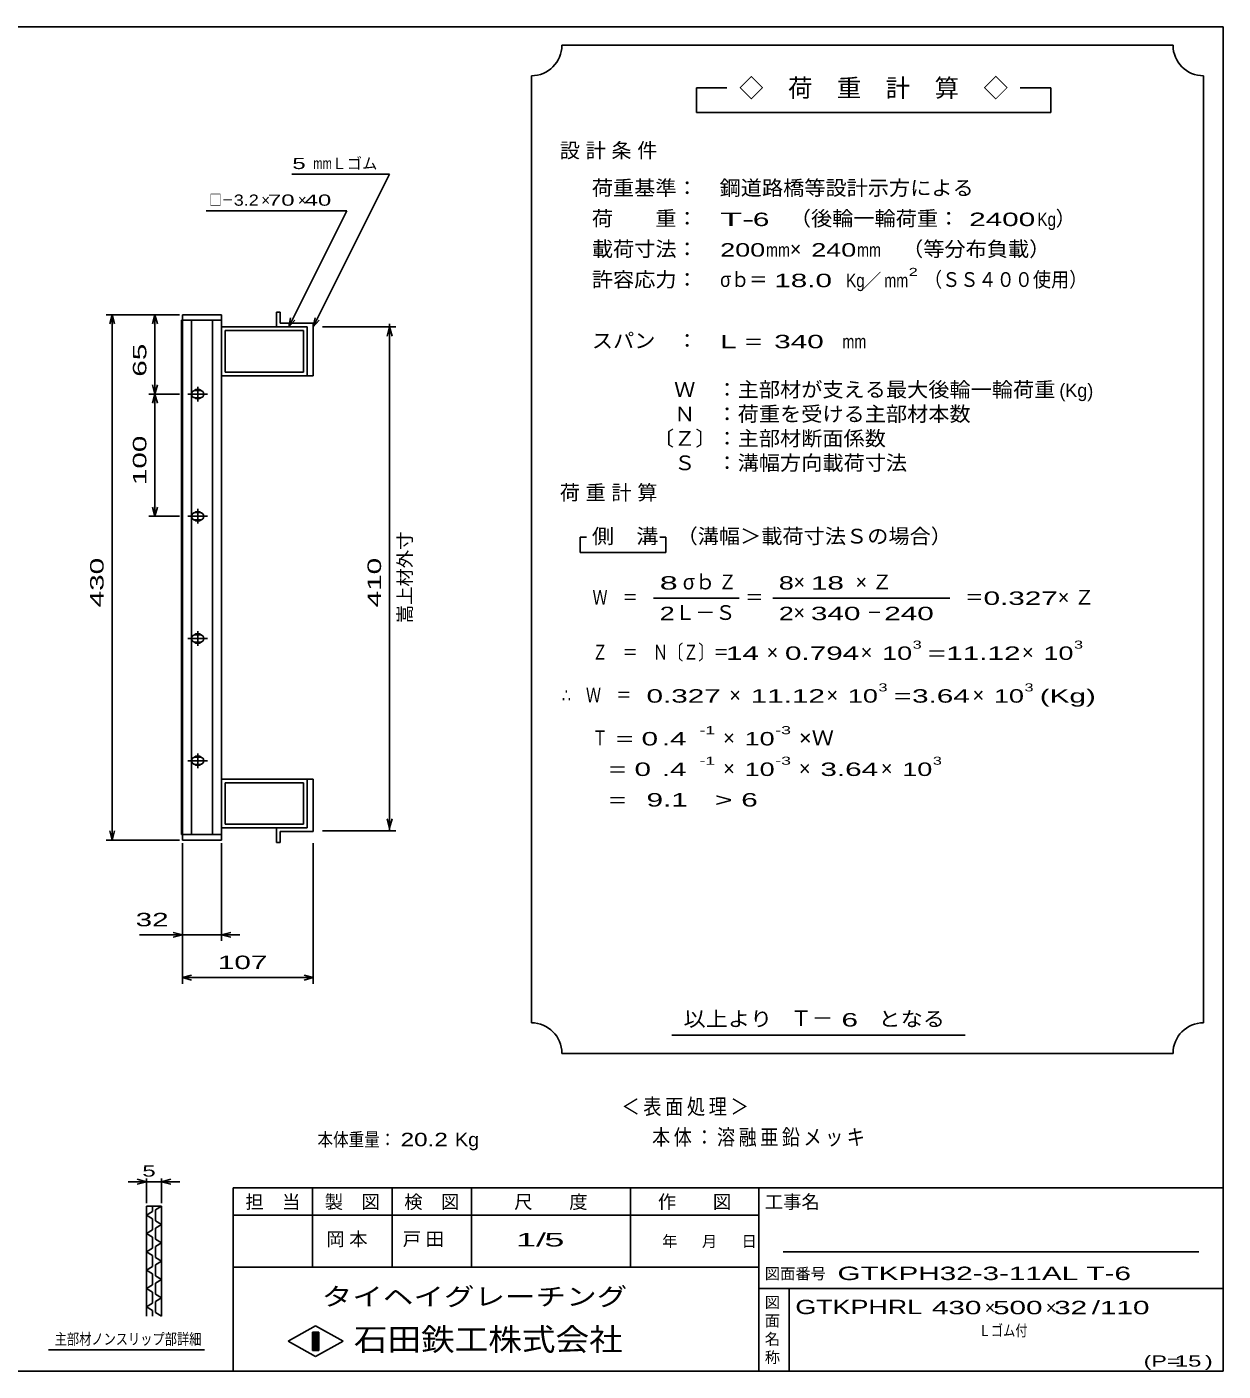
# Model space of a CAD drawing. Units: millimetres, scale not verified. Extents: x -910 to 866, y -641 to 527.
# Drawn here: x -113 to 866, y -573 to 527 of the extents above; entities that cross this region are included whole.
import ezdxf
from ezdxf.enums import TextEntityAlignment as Align

# ---------------------------------------------------------------- set-up
doc = ezdxf.new("R2010")
doc.units = ezdxf.units.MM
doc.header["$LTSCALE"] = 5
for name, color, linetype, lineweight in [('0_2', 150, 'Continuous', 25), ('16', 3, 'Continuous', 25), ('22', 4, 'Continuous', 25), ('24', 2, 'Continuous', 25), ('32', 4, 'Continuous', 25)]:
    doc.layers.add(name, color=color, linetype=linetype, lineweight=lineweight)
doc.styles.add('ベクトル', font='')
doc.styles.get('ベクトル').set_extended_font_data('ベクトル')

msp = doc.modelspace()

# ---------------------------------------------------------------- linework, layer by layer
at = {"layer": '0_2'}
for p, q in [((-864.5, 526.75), (865.5, 526.75)), ((865.5, 526.75), (865.5, -573.25)), ((865.5, -423.25), (55.5, -423.25)), ((55.5, -423.25), (55.5, -573.25)), ((120.5, -423.25), (120.5, -488.25)), ((185.5, -488.25), (185.5, -423.25)), ((250.5, -423.25), (250.5, -488.25)), ((380.5, -488.25), (380.5, -423.25)), ((485.5, -423.25), (485.5, -573.25)), ((485.5, -445.75), (55.5, -445.75)), ((845.5, -475.75), (505.5, -475.75)), ((55.5, -488.25), (485.5, -488.25)), ((485.5, -505.75), (865.5, -505.75)), ((510.5, -573.25), (510.5, -505.75)), ((100.5, -548.75), (123, -536.25)), ((123, -536.25), (145.5, -548.75)), ((123, -561.25), (100.5, -548.75)), ((120.5, -541.25), (125.5, -541.25)), ((120.5, -556.25), (120.5, -541.25)), ((120.5, -541.25), (121.5, -541.25)), ((121.5, -541.25), (121.5, -556.25)), ((122.5, -556.25), (122.5, -541.25)), ((122.5, -541.25), (123.5, -541.25)), ((145.5, -548.75), (123, -561.25)), ((123.5, -541.25), (123.5, -556.25)), ((124.5, -556.25), (124.5, -541.25)), ((124.5, -541.25), (125.5, -541.25)), ((125.5, -541.25), (125.5, -556.25)), ((125.5, -541.25), (125.5, -556.25)), ((125.5, -556.25), (120.5, -556.25)), ((121.5, -556.25), (122.5, -556.25)), ((123.5, -556.25), (124.5, -556.25)), ((865.5, -573.25), (-864.5, -573.25))]:
    msp.add_line(p, q, dxfattribs=at)
at = {"layer": '16'}
for p, q in [((13.3, -134.25), (13.3, 286.75)), ((13.3, 286.75), (14, 286.75)), ((46, 291.25), (14, 291.25)), ((14, 291.25), (14, 286.75)), ((14, 286.75), (46, 286.75)), ((14, 286.75), (14, -134.25)), ((46, 286.75), (14, 286.75)), ((21.5, 286.75), (21.5, -134.25)), ((38.5, -134.25), (38.5, 286.75)), ((46, 286.75), (46, 291.25)), ((46, -134.25), (46, 286.75)), ((94, 293.25), (91, 293.25)), ((91, 293.25), (91, 281.25)), ((94, 284.25), (94, 293.25)), ((46, 281.25), (116, 281.25)), ((46, 241.25), (46, 281.25)), ((49, 278.25), (113, 278.25)), ((49, 244.25), (49, 278.25)), ((91, 281.25), (116, 281.25)), ((121, 284.25), (94, 284.25)), ((113, 278.25), (113, 244.25)), ((116, 281.25), (116, 241.25)), ((116, 281.25), (116, 241.25)), ((121, 241.25), (121, 284.25)), ((113, 244.25), (49, 244.25)), ((26.5, 232.25), (26.5, 220.25)), ((116, 241.25), (46, 241.25)), ((116, 241.25), (121, 241.25)), ((18.5, 226.25), (34.5, 226.25)), ((28.5, 229.25), (24.5, 229.25)), ((24.5, 223.25), (28.5, 223.25)), ((26.5, 132.25), (26.5, 120.25)), ((18.5, 126.25), (34.5, 126.25)), ((28.5, 129.25), (24.5, 129.25)), ((24.5, 123.25), (28.5, 123.25)), ((18.5, 26.25), (34.5, 26.25)), ((28.5, 29.25), (24.5, 29.25)), ((24.5, 23.25), (28.5, 23.25)), ((26.5, 32.25), (26.5, 20.25)), ((18.5, -73.75), (34.5, -73.75)), ((28.5, -70.75), (24.5, -70.75)), ((24.5, -76.75), (28.5, -76.75)), ((26.5, -67.75), (26.5, -79.75)), ((116, -88.75), (46, -88.75)), ((46, -88.75), (46, -128.75)), ((113, -91.75), (49, -91.75)), ((49, -91.75), (49, -125.75)), ((113, -125.75), (113, -91.75)), ((116, -128.75), (116, -88.75)), ((116, -88.75), (121, -88.75)), ((116, -128.75), (116, -88.75)), ((121, -88.75), (121, -131.75)), ((46, -128.75), (116, -128.75)), ((49, -125.75), (113, -125.75)), ((91, -140.75), (91, -128.75)), ((91, -128.75), (116, -128.75)), ((121, -131.75), (94, -131.75)), ((94, -131.75), (94, -140.75)), ((14, -134.25), (13.3, -134.25)), ((14, -134.25), (46, -134.25)), ((14, -138.75), (14, -134.25)), ((14, -134.25), (46, -134.25)), ((46, -138.75), (14, -138.75)), ((46, -134.25), (46, -138.75)), ((94, -140.75), (91, -140.75))]:
    msp.add_line(p, q, dxfattribs=at)
for centre, radius, start, end in [((24.5, 226.25), 3, 90, 270), ((26.5, 226.25), 4, 46.6, 133.4), ((26.5, 226.25), 4, 226.6, 313.4), ((28.5, 226.25), 3, 270, 90), ((24.5, 126.25), 3, 90, 270), ((26.5, 126.25), 4, 46.6, 133.4), ((26.5, 126.25), 4, 226.6, 313.4), ((28.5, 126.25), 3, 270, 90), ((24.5, 26.25), 3, 90, 270), ((26.5, 26.25), 4, 46.6, 133.4), ((26.5, 26.25), 4, 226.6, 313.4), ((28.5, 26.25), 3, 270, 90), ((24.5, -73.75), 3, 90, 270), ((26.5, -73.75), 4, 46.6, 133.4), ((26.5, -73.75), 4, 226.6, 313.4), ((28.5, -73.75), 3, 270, 90)]:
    msp.add_arc(centre, radius, start, end, dxfattribs=at)
at = {"layer": '22'}
for p, q in [((103.5, 406.25), (183.5, 406.25)), ((121, 281.25), (183.5, 406.25)), ((33.5, 376.25), (148.5, 376.25)), ((101, 281.25), (148.5, 376.25)), ((11.5, 291.25), (-48.5, 291.25)), ((-43.5, 291.25), (-45.5, 283.75)), ((-41.5, 283.75), (-43.5, 291.25)), ((-43.5, 291.25), (-43.5, -138.75)), ((11.5, 291.25), (-13.5, 291.25)), ((-8.5, 291.25), (-10.5, 283.75)), ((-6.5, 283.75), (-8.5, 291.25)), ((-8.5, 291.25), (-8.5, 226.25)), ((101, 281.25), (102.5, 288.55)), ((101, 281.25), (106, 286.75)), ((121, 281.25), (122.5, 288.55)), ((121, 281.25), (126, 286.75)), ((128.5, 281.25), (188.5, 281.25)), ((183.5, 281.25), (181.5, 273.75)), ((183.5, 283.75), (183.5, -131.25)), ((185.5, 273.75), (183.5, 281.25)), ((-8.5, 226.25), (-10.5, 233.75)), ((-6.5, 233.75), (-8.5, 226.25)), ((-13.5, 226.25), (11.5, 226.25)), ((-8.5, 226.25), (-10.5, 218.75)), ((-6.5, 218.75), (-8.5, 226.25)), ((-8.5, 226.25), (-8.5, 126.25)), ((-8.5, 126.25), (-10.5, 133.75)), ((-6.5, 133.75), (-8.5, 126.25)), ((-13.5, 126.25), (11.5, 126.25)), ((-43.5, -138.75), (-45.5, -131.25)), ((-41.5, -131.25), (-43.5, -138.75)), ((188.5, -131.25), (128.5, -131.25)), ((183.5, -128.75), (181.5, -121.25)), ((185.5, -121.25), (183.5, -128.75)), ((-48.5, -138.75), (11.5, -138.75)), ((14, -221.25), (14, -141.25)), ((14, -256.25), (14, -141.25)), ((46, -221.25), (46, -141.25)), ((121, -256.25), (121, -141.25)), ((-21, -216.25), (14, -216.25)), ((14, -216.25), (6.5, -214.25)), ((6.5, -218.25), (14, -216.25)), ((14, -216.25), (46, -216.25)), ((46, -216.25), (53.5, -214.25)), ((53.5, -218.25), (46, -216.25)), ((46, -216.25), (61, -216.25)), ((14, -251.25), (21.5, -249.25)), ((21.5, -253.25), (14, -251.25)), ((14, -251.25), (121, -251.25)), ((121, -251.25), (113.5, -249.25)), ((113.5, -253.25), (121, -251.25))]:
    msp.add_line(p, q, dxfattribs=at)
at = {"layer": '24', "color": 4}
for p, q in [((824.5, 511.75), (324.5, 511.75)), ((299.5, 486.75), (299.5, -288.25)), ((849.5, -288.25), (849.5, 486.75)), ((459.5, 476.75), (434.5, 476.75)), ((434.5, 476.75), (434.5, 456.75)), ((724.5, 476.75), (699.5, 476.75)), ((724.5, 456.75), (724.5, 476.75)), ((434.5, 456.75), (724.5, 456.75)), ((344.5, 109.25), (339.5, 109.25)), ((339.5, 109.25), (339.5, 96.75)), ((409.5, 109.25), (404.5, 109.25)), ((409.5, 96.75), (409.5, 109.25)), ((339.5, 96.75), (409.5, 96.75)), ((399.5, 59.25), (469.5, 59.25)), ((497, 59.25), (642, 59.25)), ((414.5, -298.25), (654.5, -298.25)), ((324.5, -313.25), (824.5, -313.25))]:
    msp.add_line(p, q, dxfattribs=at)
for centre, start, end in [((299.5, 511.75), 270, 0), ((849.5, 511.75), 180, 270), ((299.5, -313.25), 0, 90), ((849.5, -313.25), 90, 180)]:
    msp.add_arc(centre, 25, start, end, dxfattribs=at)
at = {"layer": '32'}
for p, q in [((-15.5, -418.25), (-23, -416.25)), ((-15.5, -435.75), (-15.5, -415.75)), ((-3, -415.75), (-3, -435.75)), ((-3, -418.25), (4.5, -416.25)), ((-15.5, -418.25), (-30.5, -418.25)), ((-23, -420.25), (-15.5, -418.25)), ((-15.5, -418.25), (-3, -418.25)), ((4.5, -420.25), (-3, -418.25)), ((-3, -418.25), (12, -418.25)), ((-15.5, -438.25), (-3, -438.25)), ((-15.5, -528.25), (-15.5, -438.25)), ((-10.5, -438.25), (-10.5, -442.75)), ((-3, -438.25), (-8, -441.25)), ((-3, -438.25), (-3, -528.25)), ((-10.5, -442.75), (-15.5, -445.75)), ((-15.5, -445.75), (-10.5, -448.75)), ((-10.5, -448.75), (-10.5, -457.75)), ((-8, -441.25), (-8, -450.25)), ((-8, -450.25), (-3, -453.25)), ((-10.5, -457.75), (-15.5, -460.75)), ((-15.5, -460.75), (-10.5, -463.75)), ((-3, -453.25), (-8, -456.25)), ((-8, -456.25), (-8, -465.25)), ((-10.5, -472.75), (-15.5, -475.75)), ((-10.5, -463.75), (-10.5, -472.75)), ((-8, -465.25), (-3, -468.25)), ((-3, -468.25), (-8, -471.25)), ((-8, -471.25), (-8, -480.25)), ((-15.5, -475.75), (-10.5, -478.75)), ((-10.5, -478.75), (-10.5, -487.75)), ((-8, -480.25), (-3, -483.25)), ((-3, -483.25), (-8, -486.25)), ((-10.5, -487.75), (-15.5, -490.75)), ((-15.5, -490.75), (-10.5, -493.75)), ((-10.5, -493.75), (-10.5, -502.75)), ((-8, -486.25), (-8, -495.25)), ((-10.5, -502.75), (-15.5, -505.75)), ((-15.5, -505.75), (-10.5, -508.75)), ((-8, -495.25), (-3, -498.25)), ((-3, -498.25), (-8, -501.25)), ((-8, -501.25), (-8, -510.25)), ((-10.5, -508.75), (-10.5, -517.75)), ((-8, -510.25), (-3, -513.25)), ((-3, -513.25), (-8, -516.25)), ((-8, -516.25), (-8, -525.25)), ((-10.5, -517.75), (-15.5, -520.75)), ((-15.5, -520.75), (-10.5, -523.75)), ((-10.5, -523.75), (-10.5, -528.25)), ((-8, -525.25), (-3, -528.25)), ((32, -555.75), (-95.5, -555.75))]:
    msp.add_line(p, q, dxfattribs=at)

# ---------------------------------------------------------------- texts
at = {"layer": '0_2', "style": 'ベクトル'}
for s, height, p in [('担\u3000当', 11, (65.5, -434.75)), ('製\u3000図', 11, (130.5, -434.75)), ('検\u3000図', 11, (195.5, -434.75)), ('尺\u3000\u3000度', 11, (285.5, -434.75)), ('作\u3000\u3000図', 11, (403, -434.75)), ('工事名', 11, (490.5, -434.75)), ('年', 9.16, (406.5, -467)), ('月', 9.16, (439, -467)), ('日', 9.16, (471.5, -467)), ('図面番号', 9.164, (490.5, -493.5)), ('図', 9.16, (490.5, -517)), ('面', 9.16, (490.5, -532)), ('名', 9.16, (490.5, -547)), ('称', 9.16, (490.5, -562))]:
    msp.add_text(s, height=height, dxfattribs=at).set_placement(p, align=Align.MIDDLE_LEFT)
at = {"layer": '0_2', "color": 222, "style": 'ベクトル'}
for s, height, width, p in [('タイヘイグレーチング', 14.66, 1.25, (128, -512.25)), ('石田鉄工株式会社', 18.33, 1.1, (154.25, -547.25))]:
    msp.add_text(s, height=height, dxfattribs=dict(at, width=width)).set_placement(p, align=Align.MIDDLE_LEFT)
at = {"layer": '22', "color": 2, "style": 'ベクトル'}
for s, height, width, p in [(' 5 ', 9.164, 1.6, (98.5, 415)), ('mm', 9.164, 0.75, (121, 415)), ('□－', 9.164, 0.8, (36, 385)), ('3.2', 9.164, 1.2, (56, 385)), (' 70 ', 9.164, 1.6, (78.5, 385)), (' 40 ', 9.164, 1.6, (108.5, 385)), (' 32 ', 11, 1.65, (-31, -203.75)), (' 107 ', 11, 1.65, (36.25, -238.75)), ('本体重量：', 11, 0.85, (124.5, -383.75)), (' 20.2', 11, 1.35, (187, -383.75)), ('Kg', 11, 1.1, (237, -383.75)), ('1/', 11, 2, (287, -465.75)), (' 5 ', 11, 2, (302, -465.75)), ('GTKPH32-3-11AL T-6         ', 11, 1.65, (550, -493.25)), ('GTKPHRL', 11.73, 1.4, (515.5, -520.75)), (' 430 ', 11, 1.65, (620.5, -521.25)), (' 500 ', 11, 1.65, (670.5, -521.25)), (' 32 ', 11, 1.65, (720.5, -521.25)), ('/', 11, 1.65, (758, -521.25)), (' 110 ', 11, 1.65, (758, -521.25)), ('Ｌゴム付', 9.164, 0.8, (665.5, -540)), ('(P=', 9.164, 1.55, (800.5, -565)), (' 15 ', 9.164, 1.6, (820.5, -565)), (')', 9.16, 1.6, (850.5, -565))]:
    msp.add_text(s, height=height, dxfattribs=dict(at, width=width)).set_placement(p, align=Align.MIDDLE_LEFT)
for s, height, p in [('Ｌゴム', 9.164, (136, 415)), ('×', 9.16, (78.5, 385)), ('×', 9.16, (108.5, 385)), ('×', 11, (670.5, -521.25)), ('×', 11, (720.5, -521.25))]:
    msp.add_text(s, height=height, dxfattribs=at).set_placement(p, align=Align.MIDDLE_LEFT)
at = {"layer": '22', "color": 2, "style": 'ベクトル', "width": 1.65}
for s, p in [(' 65 ', (-21, 233.75)), (' 100 ', (-21, 145)), (' 430 ', (-56, 45)), (' 410', (171, 45))]:
    msp.add_text(s, height=11, rotation=90, dxfattribs=at).set_placement(p, align=Align.MIDDLE_LEFT)
at = {"layer": '22', "color": 2, "style": 'ベクトル'}
msp.add_text('嵩上材外寸', height=11, rotation=90, dxfattribs=at).set_placement((196, 38.75), align=Align.MIDDLE_LEFT)
at = {"layer": '22', "color": 2, "attachment_point": 4, "style": 'ベクトル'}
for s, insert, char_height in [('\\T1.2;\\W0.85;＜表面処理＞', (373.25, -357.5), 12.83), ('\\T1.19;\\W0.85;本体：溶融亜鉛メッキ', (398.25, -382.5), 12.83), ('\\T1.25;岡本\u3000', (131.75, -465.75), 11), ('\\T1.25;戸田\u3000', (194.25, -465.75), 11)]:
    msp.add_mtext(s, dxfattribs=dict(at, insert=insert, char_height=char_height))
at = {"layer": '24', "style": 'ベクトル'}
for s, height, p in [('◇\u3000荷\u3000重\u3000計\u3000算\u3000◇', 14.66, (469.5, 476.75)), ('）', 12.1, (728.5, 370)), ('×', 12.1, (511, 345)), ('／', 11, (570.75, 319.25)), ('(Kg)', 11, (731.5, 229.25)), ('σｂ', 12.1, (423.5, 72.5)), ('×', 12.1, (514, 72.5)), ('Ｌ－Ｓ', 12.1, (417, 47.5)), ('×', 12.1, (514, 47.5)), ('×', 12.1, (492, 15)), ('×', 12.1, (569, 15)), ('×', 12.1, (701, 15)), ('×', 12.1, (461.5, -20)), ('×', 12.1, (541, -20)), ('×', 12.1, (660.5, -20)), ('×', 12.1, (456.5, -55)), ('×', 12.1, (456.5, -80)), ('×', 12.1, (518.5, -80)), ('×', 12.1, (585.5, -80)), ('Ｔ－', 12.83, (511.5, -284.5))]:
    msp.add_text(s, height=height, dxfattribs=at).set_placement(p, align=Align.MIDDLE_LEFT)
for s, height, width, p in [('荷重基準：\u3000', 12.1, 1.05, (349, 395)), ('鋼道路橋等設計示方による', 12.1, 1.05, (453.5, 395)), ('荷\u3000\u3000重：\u3000', 12.1, 1.05, (349, 370)), ('T-', 11, 2, (454, 369.25)), (' 6 ', 11, 1.65, (474, 369.25)), ('（後輪一輪荷重：', 12.1, 1.05, (511, 370)), (' 2400', 11, 1.65, (651, 369.25)), ('Kg', 11, 0.85, (713.5, 369.25)), ('載荷寸法：\u3000', 12.1, 1.05, (349, 345)), ('\u3000（等分布負載）', 12.1, 1.05, (585.5, 345)), ('200', 11, 1.5, (454, 344.25)), ('mm', 11, 0.8, (491.5, 344.25)), ('240', 11, 1.5, (528.5, 344.25)), ('mm', 11, 0.8, (566, 344.25)), ('許容応力：\u3000', 12.1, 1.05, (349, 320)), ('σｂ＝', 12.1, 0.9, (454, 320)), (' 18.0', 11, 1.65, (491.5, 319.25)), ('Kg', 11, 0.85, (557, 319.25)), ('mm', 11, 0.8, (588.25, 319.25)), ('2', 6.6, 1.5, (608.25, 326.25)), ('（ＳＳ４００使用）', 12.1, 0.9, (620.75, 320)), ('スパン\u3000：\u3000', 12.1, 1.05, (349, 270)), ('L =', 11, 1.65, (454, 269.25)), (' 340 ', 11, 1.65, (491.5, 269.25)), ('mm', 11, 0.8, (554, 269.25)), ('\u3000Ｗ\u3000：主部材が支える最大後輪一輪荷重', 12.1, 1.05, (399, 230)), ('\u3000Ｎ\u3000：荷重を受ける主部材本数', 12.1, 1.05, (399, 210)), ('〔Ｚ〕：主部材断面係数', 12.1, 1.05, (399, 190)), ('\u3000Ｓ\u3000：溝幅方向載荷寸法', 12.1, 1.05, (399, 170)), ('側\u3000溝', 12.1, 1.1, (349, 110)), ('\u3000（溝幅＞載荷寸法Ｓの場合）', 12.1, 1.05, (401, 110)), ('8', 11, 1.8, (404.5, 71.75)), ('Ｚ', 12.1, 0.9, (452.5, 72.5)), ('8', 11, 1.5, (502, 71.75)), (' 18 ', 11, 1.65, (521.5, 71.75)), ('Ｗ\u3000＝', 12.1, 0.75, (349.5, 60)), ('＝', 12.1, 0.9, (474.5, 60)), ('＝', 12.1, 0.9, (654.5, 60)), ('0.327', 11, 1.65, (669.5, 59.25)), ('2', 11, 1.5, (404.5, 46.75)), ('2', 11, 1.5, (502, 46.75)), (' 340 ', 11, 1.65, (521.5, 46.75)), ('－', 12.1, 0.75, (574, 47.5)), (' 240 ', 11, 1.65, (581.5, 46.75)), ('Ｚ\u3000＝\u3000Ｎ〔Ｚ〕＝', 12.1, 0.75, (349.5, 15)), ('3', 6.6, 1.5, (611.5, 21.25)), ('3', 6.6, 1.5, (743.5, 21.25)), (' 14 ', 11, 1.65, (452, 14.25)), ('0.794', 11, 1.65, (507, 14.25)), ('10', 11, 1.5, (586.5, 14.25)), ('=', 11, 1.7, (624, 14.25)), ('11.12', 11, 1.65, (639, 14.25)), ('10', 11, 1.5, (718.5, 14.25)), ('3', 6.6, 1.5, (583.5, -13.75)), ('3', 6.6, 1.5, (703, -13.75)), ('∴\u3000Ｗ\u3000＝', 12.1, 0.75, (324.5, -20)), (' 0.327', 11, 1.65, (387, -20.75)), ('11.12', 11, 1.65, (479, -20.75)), ('10', 11, 1.5, (558.5, -20.75)), ('=', 11, 1.7, (596, -20.75)), ('3.64', 11, 1.65, (611, -20.75)), ('10', 11, 1.5, (678, -20.75)), ('(Kg)', 11, 1.65, (715.5, -20.75)), ('Ｔ', 12.1, 0.75, (349.5, -55)), (' = 0', 11, 1.65, (362, -55.75)), (' .4 ', 11, 1.65, (399.5, -55.75)), ('-1', 6.598, 1.65, (437, -48.75)), ('10', 11, 1.5, (474, -55.75)), ('-3', 6.598, 1.65, (499, -48.75)), ('×Ｗ', 12.1, 1.1, (518.5, -55)), ('  = 0', 11, 1.65, (349.5, -80.75)), (' .4 ', 11, 1.65, (399.5, -80.75)), ('-1', 6.598, 1.65, (437, -73.75)), ('10', 11, 1.5, (474, -80.75)), ('-3', 6.598, 1.65, (499, -73.75)), ('3.64', 11, 1.65, (536, -80.75)), ('10', 11, 1.5, (603, -80.75)), ('3', 6.6, 1.5, (628, -73.75)), ('  =', 11, 1.65, (349.5, -105.75)), (' 9.1', 11, 1.65, (387, -105.75)), ('>', 11, 1.7, (449.5, -105.75)), (' 6 ', 11, 1.65, (464.5, -105.75)), ('以上より\u3000', 12.1, 1.1, (424, -285)), (' 6 ', 11, 1.65, (546.5, -285.75)), ('となる', 12.1, 1.1, (583.5, -285))]:
    msp.add_text(s, height=height, dxfattribs=dict(at, width=width)).set_placement(p, align=Align.MIDDLE_LEFT)
at = {"layer": '24', "char_height": 12.1, "attachment_point": 4, "style": 'ベクトル'}
for s, insert in [('\\T1.28;設計条件', (322.75, 425)), ('\\T1.28;荷重計算', (322.75, 145)), ('\\T1.42;×Ｚ', (564.75, 72.5)), ('\\T1.42;×Ｚ', (730.25, 60))]:
    msp.add_mtext(s, dxfattribs=dict(at, insert=insert))
at = {"layer": '32', "color": 2, "style": 'ベクトル'}
for s, width, p in [(' 5 ', 1.6, (-24.25, -409.5)), ('主部材ノンスリップ部詳細', 0.8, (-90.5, -547))]:
    msp.add_text(s, height=9.164, dxfattribs=dict(at, width=width)).set_placement(p, align=Align.MIDDLE_LEFT)

doc.saveas('drawing.dxf')
